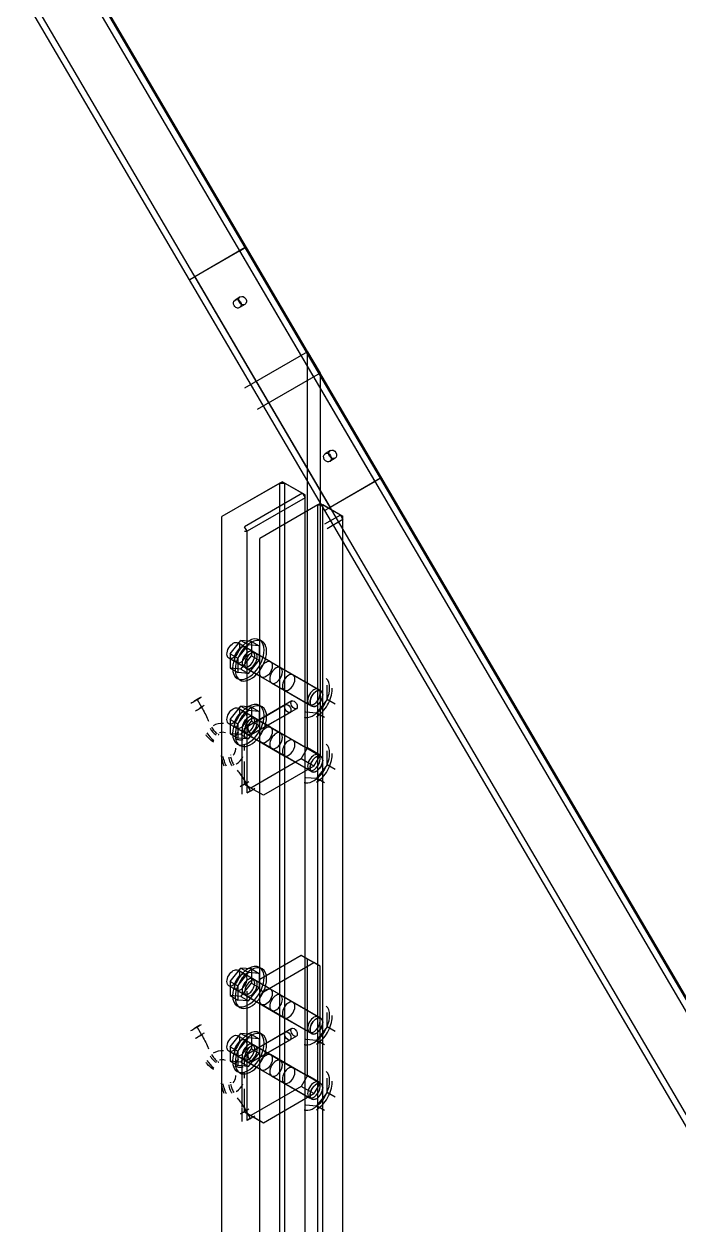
# Model space of a CAD drawing. Extents: x 0 to 316, y 0 to 723.
# Drawn here: x 95 to 168.6, y 453.1 to 587.8 of the extents above; entities that cross this region are included whole.
import ezdxf

# ---------------------------------------------------------------- set-up
doc = ezdxf.new("R2010")
doc.units = 0
doc.layers.get('0').update_dxf_attribs({"linetype": 'CONTINUOUS'})

msp = doc.modelspace()

# ---------------------------------------------------------------- linework, layer by layer
at = {"color": 253}
for p, q in [((316.191, 228.1), (27.7785, 719.716)), ((316.305, 228.15), (27.8915, 719.765)), ((315.59, 227.754), (27.1846, 719.356)), ((309.941, 224.474), (21.5277, 716.089)), ((310.534, 224.834), (22.1203, 716.449)), ((119.286, 562.367), (113.629, 559.1)), ((119.88, 562.726), (114.221, 559.46)), ((119.286, 562.367), (119.88, 562.726)), ((134.466, 536.49), (119.286, 562.367)), ((119.88, 562.726), (135.059, 536.85)), ((113.629, 559.1), (114.221, 559.46)), ((114.221, 559.46), (129.402, 533.583)), ((128.809, 533.224), (113.629, 559.1)), ((119.321, 557.205), (118.729, 556.846)), ((119.84, 556.348), (119.247, 555.992)), ((126.876, 551.042), (119.805, 546.957)), ((126.876, 551.042), (128.29, 548.629)), ((126.876, 506.582), (126.876, 551.042)), ((128.29, 548.629), (121.219, 544.548)), ((128.29, 548.629), (128.29, 505.763)), ((129.442, 539.958), (128.848, 539.598)), ((129.959, 539.101), (129.366, 538.741)), ((124.048, 536.462), (119.805, 534.014)), ((124.048, 536.462), (123.764, 536.3)), ((124.048, 536.462), (124.331, 536.3)), ((124.048, 536.462), (126.311, 535.157)), ((134.466, 536.49), (128.809, 533.224)), ((135.059, 536.85), (129.402, 533.583)), ((135.059, 536.85), (134.466, 536.49)), ((123.764, 536.3), (117.26, 532.543)), ((126.311, 535.157), (119.805, 531.403)), ((123.764, 357.325), (123.764, 536.3)), ((123.764, 536.3), (124.331, 536.3)), ((124.331, 357.325), (124.331, 536.3)), ((124.331, 536.3), (126.594, 534.995)), ((126.311, 535.157), (126.594, 534.995)), ((126.311, 535.157), (126.594, 534.666)), ((126.594, 356.016), (126.594, 534.995)), ((126.594, 534.666), (126.594, 534.995)), ((126.594, 534.666), (120.088, 530.913)), ((128.007, 533.852), (121.502, 530.094)), ((126.594, 355.692), (126.594, 534.666)), ((128.29, 534.014), (127.624, 533.629)), ((128.29, 534.014), (128.007, 533.852)), ((128.007, 354.877), (128.007, 533.852)), ((128.007, 533.852), (128.574, 533.852)), ((130.552, 532.709), (128.29, 534.014)), ((128.29, 534.014), (128.574, 533.852)), ((130.836, 532.543), (128.574, 533.852)), ((128.574, 354.877), (128.574, 533.852)), ((117.26, 353.568), (117.26, 532.543)), ((130.552, 532.709), (128.77, 531.678)), ((129.402, 533.583), (128.809, 533.224)), ((130.552, 532.709), (130.836, 532.218)), ((130.552, 532.709), (130.836, 532.543)), ((130.836, 532.218), (130.836, 532.543)), ((130.836, 353.568), (130.836, 532.543)), ((120.088, 530.913), (119.805, 531.403)), ((130.836, 532.218), (129.056, 531.188)), ((130.836, 528.158), (130.836, 532.218)), ((119.805, 530.913), (120.088, 530.913)), ((120.088, 501.534), (120.088, 530.913)), ((121.502, 351.119), (121.502, 530.094)), ((118.179, 517.137), (119.381, 518.633)), ((119.027, 516.65), (120.23, 518.142)), ((122.709, 516.266), (119.032, 518.389)), ((119.381, 518.633), (120.23, 518.142)), ((120.583, 518.527), (119.381, 518.633)), ((120.73, 517.409), (119.881, 517.895)), ((121.431, 518.037), (120.23, 518.142)), ((120.583, 518.527), (121.431, 518.037)), ((120.583, 518.527), (120.583, 516.922)), ((121.431, 518.037), (121.431, 516.435)), ((121.762, 518.545), (121.48, 518.707)), ((121.71, 514.533), (118.032, 516.657)), ((118.179, 517.137), (119.027, 516.65)), ((118.179, 517.137), (118.179, 515.535)), ((119.73, 515.676), (118.88, 516.163)), ((119.027, 516.65), (119.027, 515.045)), ((119.381, 515.426), (120.583, 516.922)), ((120.23, 514.939), (121.431, 516.435)), ((120.583, 516.922), (121.431, 516.435)), ((121.012, 517.243), (120.73, 517.409)), ((121.012, 517.243), (123.84, 515.609)), ((128.366, 512.999), (122.709, 516.266)), ((118.179, 515.535), (119.027, 515.045)), ((119.381, 515.426), (118.179, 515.535)), ((120.23, 514.939), (119.027, 515.045)), ((119.381, 515.426), (120.23, 514.939)), ((120.012, 515.511), (119.73, 515.676)), ((120.012, 515.511), (122.841, 513.877)), ((123.84, 515.609), (125.256, 514.795)), ((125.256, 514.795), (128.083, 513.161)), ((119.262, 514.212), (118.98, 514.375)), ((127.367, 511.267), (121.71, 514.533)), ((122.841, 513.877), (124.255, 513.062)), ((129.068, 512.025), (129.068, 513.627)), ((124.255, 513.062), (127.083, 511.429)), ((128.366, 512.999), (128.083, 513.161)), ((114.463, 512.015), (114.969, 511.154)), ((118.179, 509.789), (119.381, 511.284)), ((119.027, 509.302), (120.23, 510.794)), ((122.709, 508.914), (119.032, 511.037)), ((119.381, 511.284), (120.23, 510.794)), ((120.583, 511.179), (119.381, 511.284)), ((121.431, 510.688), (120.23, 510.794)), ((125.113, 511.856), (120.263, 509.055)), ((120.583, 511.179), (121.431, 510.688)), ((120.583, 511.179), (120.583, 509.573)), ((125.612, 510.988), (120.761, 508.191)), ((121.219, 509.605), (124.405, 511.447)), ((121.762, 511.193), (121.48, 511.358)), ((127.367, 511.267), (127.083, 511.429)), ((129.068, 512.025), (127.865, 510.529)), ((129.974, 511.503), (129.068, 512.025)), ((117.26, 507.16), (117.26, 509.58)), ((118.179, 509.789), (119.027, 509.302)), ((118.179, 509.789), (118.179, 508.187)), ((119.381, 508.081), (120.583, 509.573)), ((120.73, 510.06), (119.881, 510.547)), ((120.583, 509.573), (121.431, 509.087)), ((121.012, 509.894), (120.73, 510.06)), ((120.763, 508.191), (124.906, 510.579)), ((121.012, 509.894), (123.84, 508.261)), ((121.431, 510.688), (121.431, 509.087)), ((126.664, 510.635), (127.865, 510.529)), ((128.771, 510.007), (127.865, 510.529)), ((121.71, 507.182), (118.032, 509.305)), ((118.179, 508.187), (119.027, 507.697)), ((119.381, 508.081), (118.179, 508.187)), ((119.73, 508.328), (118.88, 508.815)), ((119.027, 509.302), (119.027, 507.697)), ((119.067, 508.363), (119.143, 508.409)), ((119.381, 508.081), (120.23, 507.591)), ((119.523, 503.012), (119.523, 508.628)), ((120.012, 508.162), (119.73, 508.328)), ((119.805, 507.633), (119.805, 508.79)), ((120.012, 508.162), (122.841, 506.529)), ((120.23, 507.591), (121.431, 509.087)), ((128.366, 505.65), (122.709, 508.914)), ((123.84, 508.261), (125.256, 507.446)), ((119.262, 506.864), (118.98, 507.026)), ((120.23, 507.591), (119.027, 507.697)), ((119.567, 507.499), (119.647, 507.545)), ((119.805, 506.286), (119.805, 506.899)), ((127.367, 503.918), (121.71, 507.182)), ((125.256, 507.446), (128.083, 505.813)), ((117.26, 504.62), (117.26, 506.063)), ((126.169, 505.354), (120.512, 502.091)), ((122.841, 506.529), (124.255, 505.714)), ((124.255, 505.714), (127.083, 504.081)), ((126.169, 505.354), (126.876, 506.582)), ((127.583, 504.539), (126.169, 505.354)), ((128.29, 505.763), (126.876, 506.582)), ((127.583, 504.539), (128.29, 505.763)), ((128.366, 505.65), (128.083, 505.813)), ((129.068, 504.677), (129.068, 506.278)), ((118.879, 504.793), (118.846, 504.772)), ((119.805, 502.497), (119.805, 505.065)), ((127.583, 504.539), (121.926, 501.273)), ((127.367, 503.918), (127.083, 504.081)), ((129.068, 504.677), (127.865, 503.181)), ((129.974, 504.155), (129.068, 504.677)), ((119.523, 501.414), (119.523, 502.959)), ((126.664, 503.287), (127.865, 503.181)), ((128.771, 502.659), (127.865, 503.181)), ((119.785, 502.525), (119.78, 502.532)), ((119.78, 502.532), (119.785, 502.525)), ((121.182, 501.703), (119.805, 502.497)), ((120.512, 502.091), (119.805, 502.497)), ((120.475, 501.766), (119.969, 502.627)), ((121.926, 501.273), (120.512, 502.091)), ((121.926, 501.273), (121.502, 501.519)), ((121.502, 499.181), (121.502, 501.156)), ((123.764, 495.325), (123.764, 497.3)), ((124.331, 494.358), (124.331, 496.334)), ((130.836, 483.27), (130.836, 485.246)), ((126.169, 483.309), (121.502, 480.617)), ((121.926, 479.227), (127.583, 482.494)), ((127.583, 482.494), (126.169, 483.309)), ((126.876, 482.903), (126.169, 483.309)), ((128.29, 482.085), (126.876, 482.903)), ((126.876, 469.836), (126.876, 482.903)), ((128.29, 482.085), (127.583, 482.494)), ((118.179, 480.395), (119.381, 481.891)), ((119.027, 479.905), (120.23, 481.401)), ((122.709, 479.52), (119.032, 481.644)), ((119.381, 481.891), (120.23, 481.401)), ((120.583, 481.785), (119.381, 481.891)), ((120.73, 480.667), (119.881, 481.154)), ((121.431, 481.295), (120.23, 481.401)), ((120.583, 481.785), (121.431, 481.295)), ((120.583, 481.785), (120.583, 480.18)), ((121.431, 481.295), (121.431, 479.69)), ((121.762, 481.799), (121.48, 481.965)), ((128.29, 469.022), (128.29, 482.085)), ((121.71, 477.788), (118.032, 479.912)), ((118.179, 480.395), (119.027, 479.905)), ((118.179, 480.395), (118.179, 478.794)), ((119.027, 479.905), (119.027, 478.303)), ((119.381, 478.688), (120.583, 480.18)), ((120.583, 480.18), (121.431, 479.69)), ((121.012, 480.501), (120.73, 480.667)), ((121.012, 480.501), (123.84, 478.868)), ((118.179, 478.794), (119.027, 478.303)), ((119.381, 478.688), (118.179, 478.794)), ((119.73, 478.935), (118.88, 479.421)), ((119.381, 478.688), (120.23, 478.197)), ((120.012, 478.769), (119.73, 478.935)), ((120.012, 478.769), (122.841, 477.135)), ((120.088, 464.792), (120.088, 479.309)), ((120.23, 478.197), (121.431, 479.69)), ((121.502, 479.471), (121.926, 479.227)), ((121.502, 478.494), (121.926, 479.227)), ((128.366, 476.257), (122.709, 479.52)), ((123.84, 478.868), (125.256, 478.053)), ((119.262, 477.471), (118.98, 477.636)), ((120.23, 478.197), (119.027, 478.303)), ((127.367, 474.525), (121.71, 477.788)), ((122.841, 477.135), (124.255, 476.321)), ((125.256, 478.053), (128.083, 476.419)), ((124.255, 476.321), (127.083, 474.687)), ((128.366, 476.257), (128.083, 476.419)), ((129.068, 475.283), (129.068, 476.885)), ((114.463, 475.273), (114.969, 474.409)), ((118.179, 473.047), (119.381, 474.543)), ((119.381, 474.543), (120.23, 474.052)), ((120.583, 474.437), (119.381, 474.543)), ((125.113, 475.111), (120.263, 472.313)), ((120.583, 474.437), (121.431, 473.946)), ((120.583, 474.437), (120.583, 472.835)), ((121.219, 472.863), (124.405, 474.705)), ((121.762, 474.451), (121.48, 474.617)), ((127.367, 474.525), (127.083, 474.687)), ((129.068, 475.283), (127.865, 473.788)), ((129.974, 474.761), (129.068, 475.283)), ((118.179, 473.047), (119.027, 472.556)), ((118.179, 473.047), (118.179, 471.445)), ((119.027, 472.556), (120.23, 474.052)), ((122.709, 472.175), (119.032, 474.296)), ((120.73, 473.315), (119.881, 473.805)), ((121.431, 473.946), (120.23, 474.052)), ((121.012, 473.153), (120.73, 473.315)), ((125.612, 474.246), (120.761, 471.445)), ((120.763, 471.445), (124.906, 473.837)), ((121.012, 473.153), (123.84, 471.519)), ((121.431, 473.946), (121.431, 472.345)), ((126.664, 473.893), (127.865, 473.788)), ((128.771, 473.266), (127.865, 473.788)), ((117.26, 470.419), (117.26, 472.839)), ((121.71, 470.443), (118.032, 472.563)), ((119.73, 471.583), (118.88, 472.073)), ((119.027, 472.556), (119.027, 470.955)), ((119.067, 471.622), (119.143, 471.664)), ((119.381, 471.336), (120.583, 472.835)), ((119.523, 466.27), (119.523, 471.886)), ((119.805, 470.895), (119.805, 472.048)), ((120.23, 470.845), (121.431, 472.345)), ((120.583, 472.835), (121.431, 472.345)), ((128.366, 468.909), (122.709, 472.175)), ((118.179, 471.445), (119.027, 470.955)), ((119.381, 471.336), (118.179, 471.445)), ((120.23, 470.845), (119.027, 470.955)), ((119.381, 471.336), (120.23, 470.845)), ((119.567, 470.757), (119.647, 470.803)), ((120.012, 471.42), (119.73, 471.583)), ((120.012, 471.42), (122.841, 469.787)), ((127.367, 467.177), (121.71, 470.443)), ((123.84, 471.519), (125.256, 470.704)), ((125.256, 470.704), (128.083, 469.071)), ((117.26, 467.879), (117.26, 469.321)), ((119.262, 470.122), (118.98, 470.285)), ((119.805, 469.547), (119.805, 470.158)), ((122.841, 469.787), (124.255, 468.972)), ((124.255, 468.972), (127.083, 467.339)), ((126.876, 469.836), (126.169, 468.612)), ((128.29, 469.022), (126.876, 469.836)), ((128.29, 469.022), (127.583, 467.797)), ((128.366, 468.909), (128.083, 469.071)), ((129.068, 467.935), (129.068, 469.537)), ((118.879, 468.051), (118.846, 468.03)), ((119.805, 465.755), (119.805, 468.323)), ((126.169, 468.612), (120.512, 465.346)), ((121.926, 464.531), (127.583, 467.797)), ((127.583, 467.797), (126.169, 468.612)), ((129.068, 467.935), (127.865, 466.439)), ((129.974, 467.413), (129.068, 467.935)), ((126.664, 466.545), (127.865, 466.439)), ((127.367, 467.177), (127.083, 467.339)), ((128.771, 465.917), (127.865, 466.439)), ((119.523, 464.672), (119.523, 466.217)), ((119.785, 465.783), (119.78, 465.79)), ((119.78, 465.79), (119.785, 465.783)), ((119.805, 465.755), (120.512, 465.346)), ((119.805, 465.755), (121.182, 464.961)), ((120.475, 465.025), (119.969, 465.885)), ((120.512, 465.346), (121.926, 464.531)), ((121.502, 464.774), (121.926, 464.531)), ((121.502, 462.439), (121.502, 464.414)), ((123.764, 458.579), (123.764, 460.558)), ((124.331, 457.616), (124.331, 459.592))]:
    msp.add_line(p, q, dxfattribs=at)
for points in [[(118.634, 556.214), (118.496, 556.45), (118.539, 556.733), (118.729, 556.846)], [(118.729, 556.846), (118.922, 556.966), (119.193, 556.867), (119.337, 556.63)], [(119.227, 556.574), (119.089, 556.81), (119.131, 557.093), (119.321, 557.205)], [(119.513, 556.327), (119.397, 556.369), (119.295, 556.458), (119.227, 556.574)], [(119.337, 556.63), (119.48, 556.394), (119.44, 556.108), (119.247, 555.992)], [(119.321, 557.205), (119.514, 557.322), (119.787, 557.227), (119.929, 556.99)], [(119.929, 556.99), (120.073, 556.754), (120.033, 556.468), (119.84, 556.348)], [(118.921, 555.971), (118.805, 556.01), (118.702, 556.101), (118.634, 556.214)], [(119.247, 555.992), (119.154, 555.935), (119.035, 555.928), (118.921, 555.971)], [(119.84, 556.348), (119.746, 556.295), (119.629, 556.288), (119.513, 556.327)], [(128.754, 538.967), (128.616, 539.203), (128.658, 539.482), (128.848, 539.598)], [(128.848, 539.598), (129.041, 539.715), (129.314, 539.619), (129.457, 539.38)], [(129.347, 539.323), (129.209, 539.559), (129.25, 539.842), (129.442, 539.958)], [(129.633, 539.08), (129.518, 539.119), (129.414, 539.21), (129.347, 539.323)], [(129.457, 539.38), (129.6, 539.147), (129.559, 538.861), (129.366, 538.741)], [(129.442, 539.958), (129.635, 540.075), (129.906, 539.976), (130.05, 539.739)], [(129.959, 539.101), (129.865, 539.044), (129.748, 539.037), (129.633, 539.08)], [(130.05, 539.739), (130.193, 539.503), (130.152, 539.217), (129.959, 539.101)], [(129.039, 538.72), (128.925, 538.762), (128.822, 538.85), (128.754, 538.967)], [(129.366, 538.741), (129.272, 538.685), (129.155, 538.678), (129.039, 538.72)], [(121.48, 518.707), (120.789, 519.105), (119.67, 518.456), (118.98, 517.264)], [(121.762, 518.545), (121.072, 518.943), (119.953, 518.294), (119.262, 517.098)], [(118.032, 516.657), (117.756, 516.812), (117.756, 517.331), (118.032, 517.807)], [(118.032, 517.807), (118.309, 518.287), (118.757, 518.545), (119.032, 518.389)], [(119.239, 517.927), (119.239, 517.599), (119.067, 517.204), (118.804, 516.922)], [(119.881, 517.895), (119.604, 518.058), (119.158, 517.797), (118.88, 517.32)], [(119.032, 518.389), (119.164, 518.312), (119.239, 518.146), (119.239, 517.927)], [(120.73, 517.409), (120.453, 517.567), (120.005, 517.31), (119.73, 516.83)], [(120.73, 517.409), (120.453, 517.567), (120.005, 517.31), (119.73, 516.83)], [(120.088, 517.44), (120.088, 517.656), (120.013, 517.821), (119.881, 517.895)], [(120.906, 515.045), (121.567, 515.743), (121.996, 516.738), (121.996, 517.564)], [(121.996, 517.564), (121.996, 518.104), (121.81, 518.516), (121.48, 518.707)], [(122.28, 517.398), (122.28, 517.941), (122.094, 518.35), (121.762, 518.545)], [(118.804, 516.922), (118.539, 516.643), (118.234, 516.537), (118.032, 516.657)], [(118.98, 517.264), (118.29, 516.068), (118.29, 514.773), (118.98, 514.375)], [(119.262, 517.098), (118.572, 515.906), (118.572, 514.611), (119.262, 514.212)], [(118.88, 517.32), (118.605, 516.841), (118.605, 516.326), (118.88, 516.163)], [(118.88, 516.163), (119.083, 516.047), (119.388, 516.153), (119.651, 516.435)], [(119.73, 516.83), (119.452, 516.35), (119.452, 515.835), (119.73, 515.676)], [(119.73, 516.83), (119.452, 516.35), (119.452, 515.835), (119.73, 515.676)], [(119.651, 516.435), (119.916, 516.714), (120.088, 517.109), (120.088, 517.44)], [(120.012, 516.668), (119.736, 516.188), (119.736, 515.673), (120.012, 515.511)], [(120.012, 516.668), (119.736, 516.188), (119.736, 515.673), (120.012, 515.511)], [(121.012, 517.243), (120.735, 517.405), (120.288, 517.144), (120.012, 516.668)], [(121.012, 517.243), (120.735, 517.405), (120.288, 517.144), (120.012, 516.668)], [(120.5, 515.945), (120.764, 516.223), (120.937, 516.618), (120.937, 516.95)], [(120.5, 515.945), (120.764, 516.223), (120.937, 516.618), (120.937, 516.95)], [(120.937, 516.95), (120.937, 517.165), (120.862, 517.331), (120.73, 517.409)], [(120.937, 516.95), (120.937, 517.165), (120.862, 517.331), (120.73, 517.409)], [(120.782, 515.779), (121.047, 516.057), (121.219, 516.456), (121.219, 516.788)], [(120.782, 515.779), (121.047, 516.057), (121.219, 516.456), (121.219, 516.788)], [(121.219, 516.788), (121.219, 517.003), (121.145, 517.165), (121.012, 517.243)], [(121.219, 516.788), (121.219, 517.003), (121.145, 517.165), (121.012, 517.243)], [(121.189, 514.883), (121.849, 515.581), (122.28, 516.573), (122.28, 517.398)], [(121.71, 515.687), (121.985, 516.163), (122.433, 516.424), (122.709, 516.266)], [(122.709, 516.266), (122.843, 516.188), (122.917, 516.022), (122.917, 515.807)], [(118.98, 514.375), (119.484, 514.085), (120.245, 514.35), (120.906, 515.045)], [(119.262, 514.212), (119.768, 513.923), (120.527, 514.184), (121.189, 514.883)], [(119.73, 515.676), (119.932, 515.56), (120.235, 515.666), (120.5, 515.945)], [(119.73, 515.676), (119.932, 515.56), (120.235, 515.666), (120.5, 515.945)], [(120.012, 515.511), (120.215, 515.394), (120.519, 515.5), (120.782, 515.779)], [(120.012, 515.511), (120.215, 515.394), (120.519, 515.5), (120.782, 515.779)], [(121.71, 514.533), (121.433, 514.692), (121.433, 515.207), (121.71, 515.687)], [(122.48, 514.802), (122.216, 514.519), (121.911, 514.414), (121.71, 514.533)], [(122.917, 515.807), (122.917, 515.475), (122.745, 515.08), (122.48, 514.802)], [(122.841, 515.034), (122.564, 514.555), (122.564, 514.04), (122.841, 513.877)], [(122.841, 515.034), (122.564, 514.555), (122.564, 514.04), (122.841, 513.877)], [(123.84, 515.609), (123.565, 515.772), (123.117, 515.511), (122.841, 515.034)], [(123.84, 515.609), (123.565, 515.772), (123.117, 515.511), (122.841, 515.034)], [(123.612, 514.149), (123.876, 514.424), (124.048, 514.823), (124.048, 515.154)], [(123.612, 514.149), (123.876, 514.424), (124.048, 514.823), (124.048, 515.154)], [(124.048, 515.154), (124.048, 515.37), (123.972, 515.535), (123.84, 515.609)], [(124.048, 515.154), (124.048, 515.37), (123.972, 515.535), (123.84, 515.609)], [(125.256, 514.795), (124.979, 514.953), (124.531, 514.696), (124.255, 514.219)], [(125.256, 514.795), (124.979, 514.953), (124.531, 514.696), (124.255, 514.219)], [(125.462, 514.336), (125.462, 514.555), (125.388, 514.717), (125.256, 514.795)], [(125.462, 514.336), (125.462, 514.555), (125.388, 514.717), (125.256, 514.795)], [(122.841, 513.877), (123.042, 513.764), (123.347, 513.867), (123.612, 514.149)], [(122.841, 513.877), (123.042, 513.764), (123.347, 513.867), (123.612, 514.149)], [(124.255, 514.219), (123.978, 513.74), (123.978, 513.221), (124.255, 513.062)], [(124.255, 514.219), (123.978, 513.74), (123.978, 513.221), (124.255, 513.062)], [(125.025, 513.33), (125.29, 513.609), (125.462, 514.008), (125.462, 514.336)], [(125.025, 513.33), (125.29, 513.609), (125.462, 514.008), (125.462, 514.336)], [(129.351, 513.316), (129.351, 513.779), (129.216, 514.149), (128.966, 514.364)], [(114.777, 512.202), (114.628, 512.113), (114.428, 511.997), (114.278, 511.912)], [(114.278, 511.912), (114.41, 511.986), (114.583, 512.089), (114.726, 512.173)], [(114.726, 512.173), (114.869, 512.258), (114.957, 512.311), (114.956, 512.314)], [(124.255, 513.062), (124.458, 512.946), (124.761, 513.052), (125.025, 513.33)], [(124.255, 513.062), (124.458, 512.946), (124.761, 513.052), (125.025, 513.33)], [(127.083, 512.586), (126.807, 512.106), (126.807, 511.591), (127.083, 511.429)], [(127.083, 512.586), (126.807, 512.106), (126.807, 511.591), (127.083, 511.429)], [(128.083, 513.161), (127.808, 513.32), (127.36, 513.062), (127.083, 512.586)], [(128.083, 513.161), (127.808, 513.32), (127.36, 513.062), (127.083, 512.586)], [(127.367, 512.42), (127.09, 511.944), (127.09, 511.425), (127.367, 511.267)], [(127.197, 512.011), (127.228, 512.127), (127.273, 512.247), (127.332, 512.36)], [(127.332, 512.36), (127.435, 512.558), (127.576, 512.731), (127.73, 512.854)], [(128.366, 512.999), (128.09, 513.158), (127.642, 512.9), (127.367, 512.42)], [(127.73, 512.854), (127.82, 512.928), (127.912, 512.981), (128.002, 513.013)], [(127.854, 511.697), (128.118, 511.976), (128.29, 512.374), (128.29, 512.703)], [(127.854, 511.697), (128.118, 511.976), (128.29, 512.374), (128.29, 512.703)], [(128.002, 513.013), (128.139, 513.059), (128.266, 513.055), (128.366, 512.999)], [(128.29, 512.703), (128.29, 512.921), (128.215, 513.084), (128.083, 513.161)], [(128.29, 512.703), (128.29, 512.921), (128.215, 513.084), (128.083, 513.161)], [(128.137, 511.535), (128.402, 511.814), (128.574, 512.209), (128.574, 512.54)], [(128.35, 510.9), (128.962, 511.595), (129.351, 512.533), (129.351, 513.316)], [(128.574, 512.54), (128.574, 512.755), (128.499, 512.921), (128.366, 512.999)], [(128.366, 512.999), (128.378, 512.992), (128.389, 512.985), (128.399, 512.978)], [(128.399, 512.978), (128.459, 512.932), (128.505, 512.865), (128.535, 512.784)], [(128.535, 512.251), (128.505, 512.138), (128.459, 512.018), (128.399, 511.905)], [(128.535, 512.784), (128.56, 512.713), (128.574, 512.632), (128.574, 512.54)], [(128.574, 512.54), (128.574, 512.449), (128.56, 512.353), (128.535, 512.251)], [(129.114, 511.408), (129.448, 511.983), (129.633, 512.611), (129.633, 513.154)], [(129.633, 513.154), (129.633, 513.203), (129.632, 513.253), (129.629, 513.306)], [(113.785, 511.612), (113.917, 511.687), (114.089, 511.789), (114.233, 511.873)], [(114.278, 511.912), (114.224, 511.881), (114.161, 511.842), (114.096, 511.806)], [(114.233, 511.873), (114.374, 511.958), (114.464, 512.015), (114.463, 512.015)], [(114.463, 512.015), (114.461, 512.018), (114.394, 511.976), (114.278, 511.912)], [(114.29, 510.748), (114.423, 510.826), (114.595, 510.928), (114.738, 511.013)], [(114.738, 511.013), (114.88, 511.097), (114.97, 511.15), (114.969, 511.154)], [(115.282, 511.341), (115.139, 511.256), (114.93, 511.133), (114.784, 511.048)], [(114.969, 511.154), (114.969, 511.154), (114.899, 511.115), (114.784, 511.048)], [(114.969, 511.154), (115.105, 510.921), (115.234, 510.692), (115.353, 510.455)], [(118.032, 510.462), (118.309, 510.939), (118.757, 511.2), (119.032, 511.037)], [(121.48, 511.358), (120.789, 511.757), (119.67, 511.111), (118.98, 509.916)], [(119.032, 511.037), (119.164, 510.963), (119.239, 510.798), (119.239, 510.579)], [(121.762, 511.193), (121.072, 511.595), (119.953, 510.949), (119.262, 509.75)], [(121.996, 510.212), (121.996, 510.755), (121.81, 511.168), (121.48, 511.358)], [(122.28, 510.05), (122.28, 510.589), (122.094, 511.002), (121.762, 511.193)], [(124.408, 510.868), (124.269, 511.104), (124.267, 511.362), (124.402, 511.443)], [(124.402, 511.443), (124.404, 511.447), (124.405, 511.447), (124.405, 511.447)], [(124.405, 511.447), (124.544, 511.528), (124.768, 511.397), (124.906, 511.157)], [(124.906, 510.579), (124.769, 510.501), (124.546, 510.628), (124.408, 510.868)], [(124.906, 511.157), (125.043, 510.917), (125.043, 510.66), (124.906, 510.579)], [(125.009, 511.627), (125.009, 511.736), (125.046, 511.817), (125.113, 511.856)], [(125.228, 511.122), (125.096, 511.263), (125.009, 511.461), (125.009, 511.627)], [(125.113, 511.856), (125.251, 511.933), (125.475, 511.806), (125.612, 511.567)], [(125.612, 510.988), (125.512, 510.928), (125.36, 510.984), (125.228, 511.122)], [(125.612, 511.567), (125.752, 511.327), (125.752, 511.069), (125.612, 510.988)], [(126.483, 510.064), (127.014, 509.88), (127.74, 510.208), (128.35, 510.9)], [(127.083, 511.429), (127.285, 511.313), (127.59, 511.418), (127.854, 511.697)], [(127.083, 511.429), (127.285, 511.313), (127.59, 511.418), (127.854, 511.697)], [(127.197, 511.482), (127.146, 511.623), (127.146, 511.81), (127.197, 512.011)], [(127.332, 511.288), (127.273, 511.334), (127.228, 511.397), (127.197, 511.482)], [(127.367, 511.267), (127.354, 511.274), (127.343, 511.281), (127.332, 511.288)], [(127.367, 511.267), (127.568, 511.15), (127.872, 511.256), (128.137, 511.535)], [(127.73, 511.253), (127.593, 511.203), (127.466, 511.207), (127.367, 511.267)], [(128.002, 511.408), (127.912, 511.337), (127.82, 511.284), (127.73, 511.253)], [(127.861, 510.088), (128.331, 510.357), (128.782, 510.833), (129.114, 511.408)], [(128.399, 511.905), (128.295, 511.708), (128.156, 511.535), (128.002, 511.408)], [(115.353, 510.455), (115.473, 510.226), (115.573, 509.99), (115.663, 509.767)], [(115.663, 509.767), (115.688, 509.704), (115.714, 509.644), (115.743, 509.58)], [(117.453, 509.33), (117.037, 509.369), (116.629, 509.277), (116.29, 509.069)], [(118.032, 509.305), (117.756, 509.468), (117.756, 509.983), (118.032, 510.462)], [(118.804, 509.573), (118.539, 509.295), (118.234, 509.189), (118.032, 509.305)], [(118.98, 509.916), (118.29, 508.72), (118.29, 507.429), (118.98, 507.026)], [(119.262, 509.75), (118.572, 508.554), (118.572, 507.263), (119.262, 506.864)], [(118.88, 509.972), (118.605, 509.492), (118.605, 508.977), (118.88, 508.815)], [(119.239, 510.579), (119.239, 510.251), (119.067, 509.852), (118.804, 509.573)], [(119.881, 510.547), (119.604, 510.709), (119.158, 510.448), (118.88, 509.972)], [(119.73, 509.482), (119.452, 509.002), (119.452, 508.487), (119.73, 508.328)], [(119.73, 509.482), (119.452, 509.002), (119.452, 508.487), (119.73, 508.328)], [(119.651, 509.083), (119.916, 509.362), (120.088, 509.76), (120.088, 510.092)], [(120.73, 510.06), (120.453, 510.219), (120.005, 509.958), (119.73, 509.482)], [(120.73, 510.06), (120.453, 510.219), (120.005, 509.958), (119.73, 509.482)], [(120.088, 510.092), (120.088, 510.307), (120.013, 510.473), (119.881, 510.547)], [(121.012, 509.894), (120.735, 510.053), (120.288, 509.796), (120.012, 509.319)], [(121.012, 509.894), (120.735, 510.053), (120.288, 509.796), (120.012, 509.319)], [(120.5, 508.593), (120.764, 508.875), (120.937, 509.27), (120.937, 509.602)], [(120.5, 508.593), (120.764, 508.875), (120.937, 509.27), (120.937, 509.602)], [(120.937, 509.602), (120.937, 509.817), (120.862, 509.983), (120.73, 510.06)], [(120.937, 509.602), (120.937, 509.817), (120.862, 509.983), (120.73, 510.06)], [(120.782, 508.43), (121.047, 508.709), (121.219, 509.108), (121.219, 509.436)], [(120.782, 508.43), (121.047, 508.709), (121.219, 509.108), (121.219, 509.436)], [(120.906, 507.697), (121.567, 508.395), (121.996, 509.386), (121.996, 510.212)], [(121.219, 509.436), (121.219, 509.655), (121.145, 509.82), (121.012, 509.894)], [(121.219, 509.436), (121.219, 509.655), (121.145, 509.82), (121.012, 509.894)], [(121.189, 507.534), (121.849, 508.233), (122.28, 509.224), (122.28, 510.05)], [(115.617, 507.869), (115.569, 507.929), (115.521, 507.989), (115.475, 508.049)], [(115.572, 508.279), (115.799, 507.944), (116.068, 507.633), (116.353, 507.418)], [(115.93, 508.787), (115.988, 508.691), (116.047, 508.61), (116.107, 508.533)], [(116.089, 508.928), (116.191, 508.762), (116.3, 508.61), (116.418, 508.473)], [(116.107, 508.533), (116.298, 508.279), (116.497, 508.113), (116.625, 508.064)], [(116.418, 508.473), (116.523, 508.346), (116.637, 508.236), (116.738, 508.166)], [(116.842, 508.106), (116.887, 508.081), (116.896, 508.085), (116.896, 508.085)], [(116.896, 508.085), (116.896, 508.085), (116.876, 508.081), (116.859, 508.074)], [(117.665, 508.272), (117.412, 508.36), (117.177, 508.356), (116.987, 508.296)], [(119.064, 508.363), (118.973, 508.307), (118.896, 508.145), (118.846, 507.996)], [(118.88, 508.815), (119.083, 508.698), (119.388, 508.804), (119.651, 509.083)], [(119.73, 508.328), (119.932, 508.212), (120.235, 508.314), (120.5, 508.593)], [(119.73, 508.328), (119.932, 508.212), (120.235, 508.314), (120.5, 508.593)], [(120.012, 509.319), (119.736, 508.84), (119.736, 508.325), (120.012, 508.162)], [(120.012, 509.319), (119.736, 508.84), (119.736, 508.325), (120.012, 508.162)], [(120.012, 508.162), (120.215, 508.046), (120.519, 508.152), (120.782, 508.43)], [(120.012, 508.162), (120.215, 508.046), (120.519, 508.152), (120.782, 508.43)], [(120.263, 509.055), (120.197, 509.016), (120.158, 508.931), (120.158, 508.825)], [(120.158, 508.825), (120.158, 508.702), (120.209, 508.55), (120.293, 508.427)], [(120.293, 508.427), (120.428, 508.222), (120.642, 508.113), (120.761, 508.191)], [(121.71, 507.182), (121.433, 507.344), (121.433, 507.862), (121.71, 508.339)], [(121.71, 508.339), (121.985, 508.815), (122.433, 509.076), (122.709, 508.914)], [(122.917, 508.459), (122.917, 508.127), (122.745, 507.728), (122.48, 507.453)], [(122.709, 508.914), (122.843, 508.84), (122.917, 508.674), (122.917, 508.459)], [(123.84, 508.261), (123.565, 508.423), (123.117, 508.162), (122.841, 507.686)], [(123.84, 508.261), (123.565, 508.423), (123.117, 508.162), (122.841, 507.686)], [(124.048, 507.806), (124.048, 508.021), (123.972, 508.187), (123.84, 508.261)], [(124.048, 507.806), (124.048, 508.021), (123.972, 508.187), (123.84, 508.261)], [(116.2, 507.323), (115.991, 507.464), (115.795, 507.654), (115.617, 507.869)], [(116.346, 507.234), (116.297, 507.263), (116.248, 507.291), (116.2, 507.323)], [(118.846, 507.996), (118.802, 507.859), (118.77, 507.725), (118.752, 507.598)], [(119.148, 507.485), (119.005, 507.513), (118.872, 507.552), (118.752, 507.598)], [(118.98, 507.026), (119.484, 506.734), (120.245, 507.002), (120.906, 507.697)], [(119.567, 507.499), (119.475, 507.446), (119.3, 507.457), (119.148, 507.485)], [(119.262, 506.864), (119.768, 506.571), (120.527, 506.836), (121.189, 507.534)], [(122.48, 507.453), (122.216, 507.171), (121.911, 507.069), (121.71, 507.182)], [(122.841, 507.686), (122.564, 507.206), (122.564, 506.691), (122.841, 506.529)], [(122.841, 507.686), (122.564, 507.206), (122.564, 506.691), (122.841, 506.529)], [(122.841, 506.529), (123.042, 506.413), (123.347, 506.518), (123.612, 506.797)], [(122.841, 506.529), (123.042, 506.413), (123.347, 506.518), (123.612, 506.797)], [(123.612, 506.797), (123.876, 507.076), (124.048, 507.474), (124.048, 507.806)], [(123.612, 506.797), (123.876, 507.076), (124.048, 507.474), (124.048, 507.806)], [(124.255, 506.868), (123.978, 506.391), (123.978, 505.873), (124.255, 505.714)], [(124.255, 506.868), (123.978, 506.391), (123.978, 505.873), (124.255, 505.714)], [(125.256, 507.446), (124.979, 507.605), (124.531, 507.347), (124.255, 506.868)], [(125.256, 507.446), (124.979, 507.605), (124.531, 507.347), (124.255, 506.868)], [(125.025, 505.982), (125.29, 506.261), (125.462, 506.659), (125.462, 506.988)], [(125.025, 505.982), (125.29, 506.261), (125.462, 506.659), (125.462, 506.988)], [(125.462, 506.988), (125.462, 507.206), (125.388, 507.369), (125.256, 507.446)], [(125.462, 506.988), (125.462, 507.206), (125.388, 507.369), (125.256, 507.446)], [(129.351, 505.968), (129.351, 506.43), (129.216, 506.801), (128.966, 507.016)], [(117.442, 504.744), (117.308, 505.072), (117.22, 505.414), (117.22, 505.728)], [(117.77, 504.525), (117.586, 504.889), (117.445, 505.28), (117.39, 505.636)], [(118.234, 504.906), (118.121, 505.164), (118.068, 505.397), (118.073, 505.538)], [(118.204, 505.799), (118.22, 505.809), (118.233, 505.827), (118.232, 505.827)], [(118.227, 505.809), (118.225, 505.802), (118.223, 505.788), (118.22, 505.77)], [(118.232, 505.827), (118.232, 505.827), (118.23, 505.82), (118.227, 505.809)], [(118.232, 505.583), (118.255, 505.442), (118.306, 505.27), (118.375, 505.104)], [(118.517, 505.77), (118.674, 505.922), (118.791, 506.159), (118.819, 506.462)], [(118.819, 506.462), (118.821, 506.497), (118.823, 506.536), (118.824, 506.575)], [(118.879, 504.793), (119.196, 504.984), (119.454, 505.273), (119.618, 505.626)], [(124.255, 505.714), (124.458, 505.598), (124.761, 505.703), (125.025, 505.982)], [(124.255, 505.714), (124.458, 505.598), (124.761, 505.703), (125.025, 505.982)], [(128.083, 505.813), (127.808, 505.972), (127.36, 505.714), (127.083, 505.234)], [(128.083, 505.813), (127.808, 505.972), (127.36, 505.714), (127.083, 505.234)], [(127.332, 505.012), (127.435, 505.21), (127.576, 505.382), (127.73, 505.506)], [(128.366, 505.65), (128.09, 505.809), (127.642, 505.548), (127.367, 505.072)], [(127.73, 505.506), (127.82, 505.58), (127.912, 505.633), (128.002, 505.665)], [(127.854, 504.349), (128.118, 504.627), (128.29, 505.026), (128.29, 505.354)], [(127.854, 504.349), (128.118, 504.627), (128.29, 505.026), (128.29, 505.354)], [(128.002, 505.665), (128.139, 505.714), (128.266, 505.707), (128.366, 505.65)], [(128.29, 505.354), (128.29, 505.573), (128.215, 505.735), (128.083, 505.813)], [(128.29, 505.354), (128.29, 505.573), (128.215, 505.735), (128.083, 505.813)], [(128.35, 503.551), (128.962, 504.246), (129.351, 505.185), (129.351, 505.968)], [(128.574, 505.192), (128.574, 505.407), (128.499, 505.573), (128.366, 505.65)], [(128.366, 505.65), (128.378, 505.643), (128.389, 505.636), (128.399, 505.626)], [(128.399, 505.626), (128.459, 505.583), (128.505, 505.516), (128.535, 505.435)], [(128.535, 505.435), (128.56, 505.365), (128.574, 505.284), (128.574, 505.192)], [(129.114, 504.059), (129.448, 504.634), (129.633, 505.262), (129.633, 505.806)], [(129.633, 505.806), (129.633, 505.855), (129.632, 505.908), (129.629, 505.954)], [(117.522, 504.557), (117.494, 504.617), (117.467, 504.68), (117.442, 504.744)], [(118.392, 504.585), (118.331, 504.694), (118.278, 504.8), (118.234, 504.906)], [(118.375, 505.104), (118.438, 504.952), (118.511, 504.8), (118.597, 504.652)], [(118.963, 504.084), (119.078, 503.929), (119.2, 503.784), (119.321, 503.626)], [(127.083, 505.234), (126.807, 504.758), (126.807, 504.239), (127.083, 504.081)], [(127.083, 505.234), (126.807, 504.758), (126.807, 504.239), (127.083, 504.081)], [(127.083, 504.081), (127.285, 503.964), (127.59, 504.07), (127.854, 504.349)], [(127.083, 504.081), (127.285, 503.964), (127.59, 504.07), (127.854, 504.349)], [(127.367, 505.072), (127.09, 504.596), (127.09, 504.077), (127.367, 503.918)], [(127.197, 504.134), (127.146, 504.275), (127.146, 504.462), (127.197, 504.663)], [(127.197, 504.663), (127.228, 504.779), (127.273, 504.899), (127.332, 505.012)], [(127.332, 503.94), (127.273, 503.985), (127.228, 504.049), (127.197, 504.134)], [(127.367, 503.918), (127.568, 503.802), (127.872, 503.904), (128.137, 504.186)], [(128.002, 504.059), (127.912, 503.989), (127.82, 503.936), (127.73, 503.904)], [(127.861, 502.74), (128.331, 503.008), (128.782, 503.484), (129.114, 504.059)], [(128.399, 504.553), (128.295, 504.359), (128.156, 504.183), (128.002, 504.059)], [(128.137, 504.186), (128.402, 504.465), (128.574, 504.86), (128.574, 505.192)], [(128.535, 504.906), (128.505, 504.786), (128.459, 504.67), (128.399, 504.553)], [(128.574, 505.192), (128.574, 505.1), (128.56, 505.005), (128.535, 504.906)], [(119.321, 503.626), (119.552, 503.322), (119.764, 502.98), (119.969, 502.627)], [(119.785, 502.525), (119.929, 502.606), (120.139, 502.733), (120.282, 502.818)], [(119.785, 502.525), (119.899, 502.592), (119.968, 502.631), (119.969, 502.627)], [(126.483, 502.715), (127.014, 502.532), (127.74, 502.86), (128.35, 503.551)], [(127.367, 503.918), (127.354, 503.925), (127.343, 503.929), (127.332, 503.94)], [(127.73, 503.904), (127.593, 503.855), (127.466, 503.862), (127.367, 503.918)], [(119.738, 502.49), (119.596, 502.405), (119.422, 502.303), (119.291, 502.225)], [(119.601, 502.419), (119.668, 502.458), (119.73, 502.493), (119.785, 502.525)], [(119.969, 502.627), (119.969, 502.627), (119.881, 502.574), (119.738, 502.49)], [(120.108, 501.555), (120.173, 501.594), (120.237, 501.632), (120.29, 501.664)], [(120.475, 501.766), (120.476, 501.763), (120.322, 501.671), (120.113, 501.548)], [(120.29, 501.664), (120.422, 501.738), (120.595, 501.841), (120.738, 501.925)], [(120.738, 501.925), (120.88, 502.01), (120.97, 502.063), (120.968, 502.066)], [(118.032, 479.912), (117.756, 480.074), (117.756, 480.589), (118.032, 481.069)], [(118.032, 481.069), (118.309, 481.545), (118.757, 481.806), (119.032, 481.644)], [(119.239, 481.189), (119.239, 480.857), (119.067, 480.459), (118.804, 480.18)], [(119.881, 481.154), (119.604, 481.316), (119.158, 481.055), (118.88, 480.579)], [(121.48, 481.965), (120.789, 482.364), (119.67, 481.718), (118.98, 480.522)], [(119.032, 481.644), (119.164, 481.566), (119.239, 481.404), (119.239, 481.189)], [(121.762, 481.799), (121.072, 482.198), (119.953, 481.552), (119.262, 480.356)], [(120.088, 480.699), (120.088, 480.914), (120.013, 481.08), (119.881, 481.154)], [(121.996, 480.818), (121.996, 481.362), (121.81, 481.771), (121.48, 481.965)], [(122.28, 480.656), (122.28, 481.196), (122.094, 481.609), (121.762, 481.799)], [(118.804, 480.18), (118.539, 479.901), (118.234, 479.795), (118.032, 479.912)], [(118.98, 480.522), (118.29, 479.326), (118.29, 478.032), (118.98, 477.636)], [(119.262, 480.356), (118.572, 479.16), (118.572, 477.869), (119.262, 477.471)], [(118.88, 480.579), (118.605, 480.099), (118.605, 479.584), (118.88, 479.421)], [(119.73, 480.088), (119.452, 479.608), (119.452, 479.093), (119.73, 478.935)], [(119.73, 480.088), (119.452, 479.608), (119.452, 479.093), (119.73, 478.935)], [(119.651, 479.69), (119.916, 479.968), (120.088, 480.367), (120.088, 480.699)], [(120.73, 480.667), (120.453, 480.822), (120.005, 480.564), (119.73, 480.088)], [(120.73, 480.667), (120.453, 480.822), (120.005, 480.564), (119.73, 480.088)], [(120.012, 479.922), (119.736, 479.446), (119.736, 478.928), (120.012, 478.769)], [(120.012, 479.922), (119.736, 479.446), (119.736, 478.928), (120.012, 478.769)], [(121.012, 480.501), (120.735, 480.66), (120.288, 480.402), (120.012, 479.922)], [(121.012, 480.501), (120.735, 480.66), (120.288, 480.402), (120.012, 479.922)], [(120.5, 479.199), (120.764, 479.478), (120.937, 479.877), (120.937, 480.208)], [(120.5, 479.199), (120.764, 479.478), (120.937, 479.877), (120.937, 480.208)], [(120.937, 480.208), (120.937, 480.423), (120.862, 480.589), (120.73, 480.667)], [(120.937, 480.208), (120.937, 480.423), (120.862, 480.589), (120.73, 480.667)], [(120.782, 479.037), (121.047, 479.316), (121.219, 479.714), (121.219, 480.042)], [(120.782, 479.037), (121.047, 479.316), (121.219, 479.714), (121.219, 480.042)], [(120.906, 478.303), (121.567, 479.002), (121.996, 479.993), (121.996, 480.818)], [(121.219, 480.042), (121.219, 480.261), (121.145, 480.427), (121.012, 480.501)], [(121.219, 480.042), (121.219, 480.261), (121.145, 480.427), (121.012, 480.501)], [(121.189, 478.141), (121.849, 478.839), (122.28, 479.831), (122.28, 480.656)], [(118.88, 479.421), (119.083, 479.305), (119.388, 479.411), (119.651, 479.69)], [(119.73, 478.935), (119.932, 478.815), (120.235, 478.921), (120.5, 479.199)], [(119.73, 478.935), (119.932, 478.815), (120.235, 478.921), (120.5, 479.199)], [(120.012, 478.769), (120.215, 478.652), (120.519, 478.758), (120.782, 479.037)], [(120.012, 478.769), (120.215, 478.652), (120.519, 478.758), (120.782, 479.037)], [(121.71, 477.788), (121.433, 477.95), (121.433, 478.465), (121.71, 478.945)], [(121.71, 478.945), (121.985, 479.421), (122.433, 479.683), (122.709, 479.52)], [(122.917, 479.065), (122.917, 478.734), (122.745, 478.335), (122.48, 478.056)], [(122.709, 479.52), (122.843, 479.446), (122.917, 479.28), (122.917, 479.065)], [(123.84, 478.868), (123.565, 479.03), (123.117, 478.769), (122.841, 478.293)], [(123.84, 478.868), (123.565, 479.03), (123.117, 478.769), (122.841, 478.293)], [(123.612, 477.404), (123.876, 477.682), (124.048, 478.081), (124.048, 478.413)], [(123.612, 477.404), (123.876, 477.682), (124.048, 478.081), (124.048, 478.413)], [(124.048, 478.413), (124.048, 478.628), (123.972, 478.794), (123.84, 478.868)], [(124.048, 478.413), (124.048, 478.628), (123.972, 478.794), (123.84, 478.868)], [(118.98, 477.636), (119.484, 477.344), (120.245, 477.605), (120.906, 478.303)], [(119.262, 477.471), (119.768, 477.178), (120.527, 477.442), (121.189, 478.141)], [(122.48, 478.056), (122.216, 477.778), (121.911, 477.675), (121.71, 477.788)], [(122.841, 478.293), (122.564, 477.813), (122.564, 477.294), (122.841, 477.135)], [(122.841, 478.293), (122.564, 477.813), (122.564, 477.294), (122.841, 477.135)], [(122.841, 477.135), (123.042, 477.019), (123.347, 477.125), (123.612, 477.404)], [(122.841, 477.135), (123.042, 477.019), (123.347, 477.125), (123.612, 477.404)], [(124.255, 477.474), (123.978, 476.998), (123.978, 476.479), (124.255, 476.321)], [(124.255, 477.474), (123.978, 476.998), (123.978, 476.479), (124.255, 476.321)], [(125.256, 478.053), (124.979, 478.211), (124.531, 477.954), (124.255, 477.474)], [(125.256, 478.053), (124.979, 478.211), (124.531, 477.954), (124.255, 477.474)], [(125.025, 476.589), (125.29, 476.867), (125.462, 477.266), (125.462, 477.594)], [(125.025, 476.589), (125.29, 476.867), (125.462, 477.266), (125.462, 477.594)], [(125.462, 477.594), (125.462, 477.813), (125.388, 477.975), (125.256, 478.053)], [(125.462, 477.594), (125.462, 477.813), (125.388, 477.975), (125.256, 478.053)], [(129.351, 476.575), (129.351, 477.037), (129.216, 477.404), (128.966, 477.622)], [(124.255, 476.321), (124.458, 476.204), (124.761, 476.31), (125.025, 476.589)], [(124.255, 476.321), (124.458, 476.204), (124.761, 476.31), (125.025, 476.589)], [(127.083, 475.841), (126.807, 475.365), (126.807, 474.846), (127.083, 474.687)], [(127.083, 475.841), (126.807, 475.365), (126.807, 474.846), (127.083, 474.687)], [(128.083, 476.419), (127.808, 476.578), (127.36, 476.321), (127.083, 475.841)], [(128.083, 476.419), (127.808, 476.578), (127.36, 476.321), (127.083, 475.841)], [(127.367, 475.679), (127.09, 475.199), (127.09, 474.684), (127.367, 474.525)], [(127.332, 475.619), (127.435, 475.816), (127.576, 475.989), (127.73, 476.112)], [(128.366, 476.257), (128.09, 476.416), (127.642, 476.155), (127.367, 475.679)], [(127.73, 476.112), (127.82, 476.183), (127.912, 476.239), (128.002, 476.268)], [(127.854, 474.955), (128.118, 475.234), (128.29, 475.633), (128.29, 475.961)], [(127.854, 474.955), (128.118, 475.234), (128.29, 475.633), (128.29, 475.961)], [(128.002, 476.268), (128.139, 476.321), (128.266, 476.314), (128.366, 476.257)], [(128.29, 475.961), (128.29, 476.179), (128.215, 476.342), (128.083, 476.419)], [(128.29, 475.961), (128.29, 476.179), (128.215, 476.342), (128.083, 476.419)], [(128.137, 474.789), (128.402, 475.072), (128.574, 475.467), (128.574, 475.798)], [(128.35, 474.158), (128.962, 474.853), (129.351, 475.791), (129.351, 476.575)], [(128.574, 475.798), (128.574, 476.014), (128.499, 476.179), (128.366, 476.257)], [(128.366, 476.257), (128.378, 476.25), (128.389, 476.243), (128.399, 476.236)], [(128.399, 476.236), (128.459, 476.19), (128.505, 476.123), (128.535, 476.042)], [(128.535, 476.042), (128.56, 475.971), (128.574, 475.89), (128.574, 475.798)], [(128.574, 475.798), (128.574, 475.707), (128.56, 475.611), (128.535, 475.509)], [(129.114, 474.666), (129.448, 475.241), (129.633, 475.869), (129.633, 476.409)], [(129.633, 476.409), (129.633, 476.462), (129.632, 476.511), (129.629, 476.56)], [(113.785, 474.871), (113.917, 474.945), (114.089, 475.047), (114.233, 475.132)], [(114.278, 475.167), (114.224, 475.139), (114.161, 475.1), (114.096, 475.061)], [(114.233, 475.132), (114.374, 475.216), (114.464, 475.269), (114.463, 475.273)], [(114.777, 475.463), (114.628, 475.372), (114.428, 475.255), (114.278, 475.167)], [(114.278, 475.167), (114.41, 475.245), (114.583, 475.347), (114.726, 475.432)], [(114.463, 475.273), (114.461, 475.273), (114.394, 475.238), (114.278, 475.167)], [(114.726, 475.432), (114.869, 475.516), (114.957, 475.569), (114.956, 475.569)], [(115.282, 474.599), (115.139, 474.511), (114.93, 474.391), (114.784, 474.306)], [(114.969, 474.409), (114.969, 474.412), (114.899, 474.373), (114.784, 474.306)], [(114.788, 474.299), (114.902, 474.366), (114.97, 474.409), (114.969, 474.409)], [(114.969, 474.409), (115.105, 474.179), (115.234, 473.946), (115.353, 473.714)], [(118.032, 473.721), (118.309, 474.197), (118.757, 474.454), (119.032, 474.296)], [(121.48, 474.617), (120.789, 475.015), (119.67, 474.37), (118.98, 473.174)], [(121.762, 474.451), (121.072, 474.849), (119.953, 474.204), (119.262, 473.008)], [(121.996, 473.474), (121.996, 474.013), (121.81, 474.423), (121.48, 474.617)], [(122.28, 473.308), (122.28, 473.851), (122.094, 474.26), (121.762, 474.451)], [(124.408, 474.123), (124.269, 474.363), (124.267, 474.62), (124.402, 474.701)], [(124.402, 474.701), (124.404, 474.705), (124.405, 474.705), (124.405, 474.705)], [(124.405, 474.705), (124.544, 474.782), (124.768, 474.655), (124.906, 474.416)], [(124.906, 474.416), (125.043, 474.176), (125.043, 473.918), (124.906, 473.837)], [(125.009, 474.885), (125.009, 474.991), (125.046, 475.075), (125.113, 475.111)], [(125.228, 474.38), (125.096, 474.521), (125.009, 474.719), (125.009, 474.885)], [(125.113, 475.111), (125.251, 475.192), (125.475, 475.065), (125.612, 474.825)], [(125.612, 474.246), (125.512, 474.19), (125.36, 474.239), (125.228, 474.38)], [(125.612, 474.825), (125.752, 474.585), (125.752, 474.327), (125.612, 474.246)], [(127.083, 474.687), (127.285, 474.571), (127.59, 474.677), (127.854, 474.955)], [(127.083, 474.687), (127.285, 474.571), (127.59, 474.677), (127.854, 474.955)], [(127.197, 474.737), (127.146, 474.881), (127.146, 475.068), (127.197, 475.269)], [(127.197, 475.269), (127.228, 475.386), (127.273, 475.506), (127.332, 475.619)], [(127.332, 474.546), (127.273, 474.592), (127.228, 474.655), (127.197, 474.737)], [(127.367, 474.525), (127.354, 474.532), (127.343, 474.536), (127.332, 474.546)], [(127.367, 474.525), (127.568, 474.409), (127.872, 474.511), (128.137, 474.789)], [(127.73, 474.511), (127.593, 474.461), (127.466, 474.468), (127.367, 474.525)], [(128.002, 474.666), (127.912, 474.595), (127.82, 474.543), (127.73, 474.511)], [(127.861, 473.347), (128.331, 473.615), (128.782, 474.091), (129.114, 474.666)], [(128.399, 475.16), (128.295, 474.966), (128.156, 474.789), (128.002, 474.666)], [(128.535, 475.509), (128.505, 475.393), (128.459, 475.276), (128.399, 475.16)], [(114.29, 474.006), (114.44, 474.095), (114.64, 474.211), (114.788, 474.299)], [(115.353, 473.714), (115.473, 473.484), (115.573, 473.248), (115.663, 473.026)], [(115.663, 473.026), (115.688, 472.962), (115.714, 472.899), (115.743, 472.839)], [(118.032, 472.563), (117.756, 472.722), (117.756, 473.241), (118.032, 473.721)], [(118.98, 473.174), (118.29, 471.978), (118.29, 470.683), (118.98, 470.285)], [(119.262, 473.008), (118.572, 471.812), (118.572, 470.521), (119.262, 470.122)], [(118.88, 473.23), (118.605, 472.75), (118.605, 472.232), (118.88, 472.073)], [(119.239, 473.837), (119.239, 473.509), (119.067, 473.11), (118.804, 472.832)], [(119.881, 473.805), (119.604, 473.964), (119.158, 473.706), (118.88, 473.23)], [(119.032, 474.296), (119.164, 474.218), (119.239, 474.056), (119.239, 473.837)], [(119.651, 472.341), (119.916, 472.62), (120.088, 473.019), (120.088, 473.347)], [(120.73, 473.315), (120.453, 473.477), (120.005, 473.216), (119.73, 472.74)], [(120.73, 473.315), (120.453, 473.477), (120.005, 473.216), (119.73, 472.74)], [(120.088, 473.347), (120.088, 473.565), (120.013, 473.731), (119.881, 473.805)], [(121.012, 473.153), (120.735, 473.311), (120.288, 473.054), (120.012, 472.574)], [(121.012, 473.153), (120.735, 473.311), (120.288, 473.054), (120.012, 472.574)], [(120.937, 472.86), (120.937, 473.075), (120.862, 473.241), (120.73, 473.315)], [(120.937, 472.86), (120.937, 473.075), (120.862, 473.241), (120.73, 473.315)], [(120.906, 470.955), (121.567, 471.653), (121.996, 472.645), (121.996, 473.474)], [(121.219, 472.694), (121.219, 472.913), (121.145, 473.075), (121.012, 473.153)], [(121.219, 472.694), (121.219, 472.913), (121.145, 473.075), (121.012, 473.153)], [(121.189, 470.793), (121.849, 471.488), (122.28, 472.482), (122.28, 473.308)], [(124.906, 473.837), (124.769, 473.759), (124.546, 473.886), (124.408, 474.123)], [(126.483, 473.322), (127.014, 473.139), (127.74, 473.463), (128.35, 474.158)], [(115.93, 472.041), (115.988, 471.953), (116.047, 471.865), (116.107, 471.787)], [(116.089, 472.186), (116.191, 472.02), (116.3, 471.868), (116.418, 471.727)], [(116.107, 471.787), (116.298, 471.537), (116.497, 471.371), (116.625, 471.322)], [(117.453, 472.592), (117.037, 472.627), (116.629, 472.532), (116.29, 472.327)], [(116.418, 471.727), (116.523, 471.604), (116.637, 471.495), (116.738, 471.424)], [(118.804, 472.832), (118.539, 472.553), (118.234, 472.447), (118.032, 472.563)], [(118.88, 472.073), (119.083, 471.957), (119.388, 472.063), (119.651, 472.341)], [(119.73, 472.74), (119.452, 472.26), (119.452, 471.745), (119.73, 471.583)], [(119.73, 472.74), (119.452, 472.26), (119.452, 471.745), (119.73, 471.583)], [(119.73, 471.583), (119.932, 471.466), (120.235, 471.572), (120.5, 471.854)], [(119.73, 471.583), (119.932, 471.466), (120.235, 471.572), (120.5, 471.854)], [(120.012, 472.574), (119.736, 472.098), (119.736, 471.579), (120.012, 471.42)], [(120.012, 472.574), (119.736, 472.098), (119.736, 471.579), (120.012, 471.42)], [(120.012, 471.42), (120.215, 471.304), (120.519, 471.41), (120.782, 471.689)], [(120.012, 471.42), (120.215, 471.304), (120.519, 471.41), (120.782, 471.689)], [(120.263, 472.313), (120.197, 472.274), (120.158, 472.19), (120.158, 472.084)], [(120.158, 472.084), (120.158, 471.96), (120.209, 471.809), (120.293, 471.685)], [(120.293, 471.685), (120.428, 471.48), (120.642, 471.371), (120.761, 471.445)], [(120.5, 471.854), (120.764, 472.13), (120.937, 472.528), (120.937, 472.86)], [(120.5, 471.854), (120.764, 472.13), (120.937, 472.528), (120.937, 472.86)], [(120.782, 471.689), (121.047, 471.967), (121.219, 472.366), (121.219, 472.694)], [(120.782, 471.689), (121.047, 471.967), (121.219, 472.366), (121.219, 472.694)], [(121.71, 471.597), (121.985, 472.073), (122.433, 472.331), (122.709, 472.175)], [(122.917, 471.713), (122.917, 471.385), (122.745, 470.99), (122.48, 470.708)], [(122.709, 472.175), (122.843, 472.098), (122.917, 471.932), (122.917, 471.713)], [(123.84, 471.519), (123.565, 471.678), (123.117, 471.42), (122.841, 470.941)], [(123.84, 471.519), (123.565, 471.678), (123.117, 471.42), (122.841, 470.941)], [(115.617, 471.128), (115.569, 471.184), (115.521, 471.248), (115.475, 471.308)], [(115.572, 471.533), (115.799, 471.202), (116.068, 470.891), (116.353, 470.676)], [(116.2, 470.581), (115.991, 470.722), (115.795, 470.912), (115.617, 471.128)], [(116.346, 470.493), (116.297, 470.517), (116.248, 470.549), (116.2, 470.581)], [(116.842, 471.361), (116.887, 471.343), (116.896, 471.343), (116.896, 471.343)], [(116.896, 471.343), (116.896, 471.343), (116.876, 471.343), (116.859, 471.329)], [(117.665, 471.53), (117.412, 471.614), (117.177, 471.614), (116.987, 471.555)], [(118.846, 471.255), (118.802, 471.117), (118.77, 470.983), (118.752, 470.856)], [(119.148, 470.743), (119.005, 470.771), (118.872, 470.81), (118.752, 470.856)], [(119.064, 471.622), (118.973, 471.565), (118.896, 471.403), (118.846, 471.255)], [(118.98, 470.285), (119.484, 469.995), (120.245, 470.256), (120.906, 470.955)], [(119.567, 470.757), (119.475, 470.701), (119.3, 470.711), (119.148, 470.743)], [(119.262, 470.122), (119.768, 469.829), (120.527, 470.094), (121.189, 470.793)], [(121.71, 470.443), (121.433, 470.598), (121.433, 471.117), (121.71, 471.597)], [(122.48, 470.708), (122.216, 470.429), (121.911, 470.323), (121.71, 470.443)], [(122.841, 470.941), (122.564, 470.464), (122.564, 469.946), (122.841, 469.787)], [(122.841, 470.941), (122.564, 470.464), (122.564, 469.946), (122.841, 469.787)], [(123.612, 470.055), (123.876, 470.334), (124.048, 470.733), (124.048, 471.061)], [(123.612, 470.055), (123.876, 470.334), (124.048, 470.733), (124.048, 471.061)], [(124.048, 471.061), (124.048, 471.279), (123.972, 471.445), (123.84, 471.519)], [(124.048, 471.061), (124.048, 471.279), (123.972, 471.445), (123.84, 471.519)], [(125.256, 470.704), (124.979, 470.863), (124.531, 470.606), (124.255, 470.126)], [(125.256, 470.704), (124.979, 470.863), (124.531, 470.606), (124.255, 470.126)], [(125.462, 470.246), (125.462, 470.461), (125.388, 470.627), (125.256, 470.704)], [(125.462, 470.246), (125.462, 470.461), (125.388, 470.627), (125.256, 470.704)], [(117.442, 467.999), (117.308, 468.33), (117.22, 468.672), (117.22, 468.986)], [(118.204, 469.057), (118.22, 469.067), (118.233, 469.082), (118.232, 469.082)], [(118.227, 469.067), (118.225, 469.057), (118.223, 469.046), (118.22, 469.025)], [(118.232, 469.082), (118.232, 469.082), (118.23, 469.078), (118.227, 469.067)], [(118.517, 469.025), (118.674, 469.18), (118.791, 469.417), (118.819, 469.72)], [(118.819, 469.72), (118.821, 469.755), (118.823, 469.794), (118.824, 469.833)], [(122.841, 469.787), (123.042, 469.671), (123.347, 469.777), (123.612, 470.055)], [(122.841, 469.787), (123.042, 469.671), (123.347, 469.777), (123.612, 470.055)], [(124.255, 470.126), (123.978, 469.65), (123.978, 469.131), (124.255, 468.972)], [(124.255, 470.126), (123.978, 469.65), (123.978, 469.131), (124.255, 468.972)], [(124.255, 468.972), (124.458, 468.856), (124.761, 468.962), (125.025, 469.24)], [(124.255, 468.972), (124.458, 468.856), (124.761, 468.962), (125.025, 469.24)], [(125.025, 469.24), (125.29, 469.519), (125.462, 469.914), (125.462, 470.246)], [(125.025, 469.24), (125.29, 469.519), (125.462, 469.914), (125.462, 470.246)], [(128.083, 469.071), (127.808, 469.23), (127.36, 468.972), (127.083, 468.492)], [(128.083, 469.071), (127.808, 469.23), (127.36, 468.972), (127.083, 468.492)], [(128.366, 468.909), (128.09, 469.067), (127.642, 468.81), (127.367, 468.33)], [(128.002, 468.923), (128.139, 468.969), (128.266, 468.965), (128.366, 468.909)], [(128.29, 468.612), (128.29, 468.828), (128.215, 468.993), (128.083, 469.071)], [(128.29, 468.612), (128.29, 468.828), (128.215, 468.993), (128.083, 469.071)], [(128.35, 466.81), (128.962, 467.501), (129.351, 468.439), (129.351, 469.226)], [(129.351, 469.226), (129.351, 469.688), (129.216, 470.055), (128.966, 470.274)], [(129.114, 467.318), (129.448, 467.889), (129.633, 468.521), (129.633, 469.064)], [(129.633, 469.064), (129.633, 469.113), (129.632, 469.163), (129.629, 469.212)], [(117.77, 467.783), (117.586, 468.147), (117.445, 468.535), (117.39, 468.895)], [(117.522, 467.815), (117.494, 467.875), (117.467, 467.939), (117.442, 467.999)], [(118.234, 468.161), (118.121, 468.418), (118.068, 468.651), (118.073, 468.796)], [(118.232, 468.842), (118.255, 468.697), (118.306, 468.528), (118.375, 468.362)], [(118.392, 467.843), (118.331, 467.953), (118.278, 468.059), (118.234, 468.161)], [(118.375, 468.362), (118.438, 468.207), (118.511, 468.059), (118.597, 467.91)], [(118.879, 468.051), (119.196, 468.242), (119.454, 468.531), (119.618, 468.884)], [(127.083, 468.492), (126.807, 468.016), (126.807, 467.498), (127.083, 467.339)], [(127.083, 468.492), (126.807, 468.016), (126.807, 467.498), (127.083, 467.339)], [(127.083, 467.339), (127.285, 467.222), (127.59, 467.328), (127.854, 467.607)], [(127.083, 467.339), (127.285, 467.222), (127.59, 467.328), (127.854, 467.607)], [(127.367, 468.33), (127.09, 467.85), (127.09, 467.335), (127.367, 467.177)], [(127.197, 467.392), (127.146, 467.533), (127.146, 467.72), (127.197, 467.921)], [(127.197, 467.921), (127.228, 468.037), (127.273, 468.154), (127.332, 468.27)], [(127.332, 468.27), (127.435, 468.468), (127.576, 468.641), (127.73, 468.764)], [(127.73, 468.764), (127.82, 468.835), (127.912, 468.891), (128.002, 468.923)], [(127.854, 467.607), (128.118, 467.886), (128.29, 468.281), (128.29, 468.612)], [(127.854, 467.607), (128.118, 467.886), (128.29, 468.281), (128.29, 468.612)], [(128.399, 467.815), (128.295, 467.618), (128.156, 467.445), (128.002, 467.318)], [(128.137, 467.445), (128.402, 467.723), (128.574, 468.118), (128.574, 468.45)], [(128.574, 468.45), (128.574, 468.665), (128.499, 468.831), (128.366, 468.909)], [(128.366, 468.909), (128.378, 468.902), (128.389, 468.891), (128.399, 468.888)], [(128.399, 468.888), (128.459, 468.842), (128.505, 468.775), (128.535, 468.693)], [(128.535, 468.161), (128.505, 468.044), (128.459, 467.928), (128.399, 467.815)], [(128.535, 468.693), (128.56, 468.623), (128.574, 468.538), (128.574, 468.45)], [(128.574, 468.45), (128.574, 468.358), (128.56, 468.263), (128.535, 468.161)], [(118.963, 467.342), (119.078, 467.187), (119.2, 467.046), (119.321, 466.884)], [(119.321, 466.884), (119.552, 466.58), (119.764, 466.235), (119.969, 465.885)], [(126.483, 465.974), (127.014, 465.79), (127.74, 466.115), (128.35, 466.81)], [(127.332, 467.198), (127.273, 467.24), (127.228, 467.307), (127.197, 467.392)], [(127.367, 467.177), (127.354, 467.184), (127.343, 467.191), (127.332, 467.198)], [(127.367, 467.177), (127.568, 467.06), (127.872, 467.166), (128.137, 467.445)], [(127.73, 467.162), (127.593, 467.113), (127.466, 467.117), (127.367, 467.177)], [(128.002, 467.318), (127.912, 467.247), (127.82, 467.194), (127.73, 467.162)], [(127.861, 465.998), (128.331, 466.266), (128.782, 466.743), (129.114, 467.318)], [(119.738, 465.744), (119.596, 465.66), (119.422, 465.561), (119.291, 465.483)], [(119.601, 465.677), (119.668, 465.716), (119.73, 465.751), (119.785, 465.783)], [(119.969, 465.885), (119.969, 465.885), (119.881, 465.829), (119.738, 465.744)], [(119.785, 465.783), (119.929, 465.868), (120.139, 465.988), (120.282, 466.076)], [(119.785, 465.783), (119.899, 465.85), (119.968, 465.889), (119.969, 465.885)], [(120.108, 464.813), (120.173, 464.852), (120.237, 464.891), (120.29, 464.919)], [(120.475, 465.025), (120.476, 465.021), (120.322, 464.929), (120.113, 464.806)], [(120.29, 464.919), (120.422, 464.996), (120.595, 465.099), (120.738, 465.183)], [(120.738, 465.183), (120.88, 465.268), (120.97, 465.321), (120.968, 465.324)]]:
    msp.add_open_spline(points, degree=3, dxfattribs=at)

doc.saveas('drawing.dxf')
